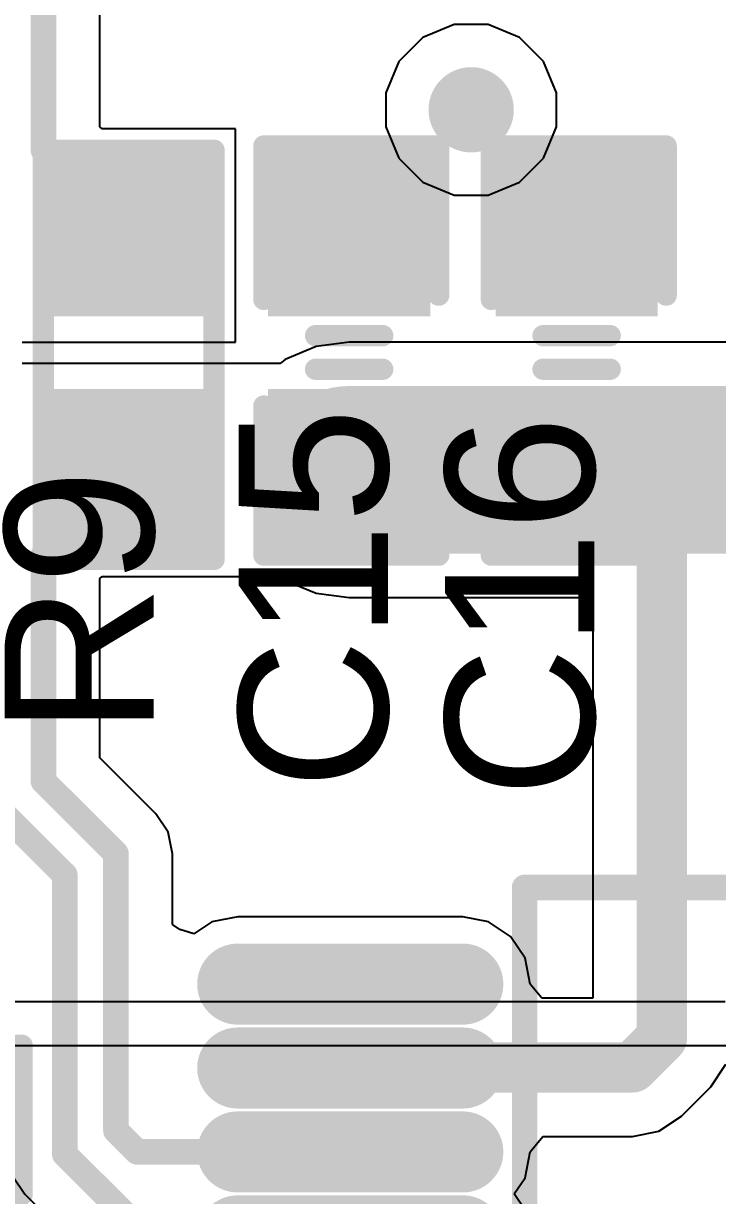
# Model space of a CAD drawing. Header units: inches. Extents: x -1 to 1.07, y -0.9 to 1.08.
# Drawn here: x 0.3403 to 0.503, y -0.7602 to -0.4853 of the extents above; entities that cross this region are included whole.
import ezdxf

# ---------------------------------------------------------------- set-up
doc = ezdxf.new("R2010")
doc.units = ezdxf.units.IN
doc.header["$MEASUREMENT"] = 0
for name, color, linetype in [('BottomLayer', 5, 'Continuous'), ('Mechanical15', 56, 'Continuous'), ('MidLayer1', 16, 'Continuous'), ('MidLayer2', 76, 'Continuous'), ('TopLayer', 1, 'Continuous'), ('TopOverlay', 2, 'Continuous'), ('TopPaste', 8, 'Continuous'), ('TopSolder', 216, 'Continuous'), ('ViaHoleLayer', 16, 'Continuous')]:
    doc.layers.add(name, color=color, linetype=linetype)
doc.styles.add('Arial', font='', dxfattribs={"height": 0.2})
doc.styles.get('Arial').set_extended_font_data('Arial')

# ---------------------------------------------------------------- blocks, each defined once
blk = doc.blocks.new('MSOP_10_L3_0_W3_0_P0_50_LS5_0_BL_27')
at = {"layer": 'TopLayer'}
h = blk.add_hatch(color=1, dxfattribs=at)
edge = h.paths.add_edge_path()
edge.add_arc((-0.03937, 0.05669), 0.00551, 180, 360)
edge.add_line((-0.03386, 0.05669), (-0.03386, 0.10945))
edge.add_arc((-0.03937, 0.10945), 0.00551, 0, 180)
edge.add_line((-0.04488, 0.10945), (-0.04488, 0.05669))
h = blk.add_hatch(color=1, dxfattribs=at)
edge = h.paths.add_edge_path()
edge.add_arc((-0.01969, 0.05669), 0.00551, 180, 360)
edge.add_line((-0.01417, 0.05669), (-0.01417, 0.10945))
edge.add_arc((-0.01969, 0.10945), 0.00551, 0, 180)
edge.add_line((-0.0252, 0.10945), (-0.0252, 0.05669))
h = blk.add_hatch(color=1, dxfattribs=at)
edge = h.paths.add_edge_path()
edge.add_arc((0, 0.05669), 0.00551, 180, 360)
edge.add_line((0.00551, 0.05669), (0.00551, 0.10945))
edge.add_arc((0, 0.10945), 0.00551, 0, 180)
edge.add_line((-0.00551, 0.10945), (-0.00551, 0.05669))
h = blk.add_hatch(color=1, dxfattribs=at)
edge = h.paths.add_edge_path()
edge.add_arc((0.01969, 0.05669), 0.00551, 180, 360)
edge.add_line((0.0252, 0.05669), (0.0252, 0.10945))
edge.add_arc((0.01969, 0.10945), 0.00551, 0, 180)
edge.add_line((0.01417, 0.10945), (0.01417, 0.05669))
h = blk.add_hatch(color=1, dxfattribs=at)
edge = h.paths.add_edge_path()
edge.add_arc((0.03937, 0.05669), 0.00551, 180, 360)
edge.add_line((0.04488, 0.05669), (0.04488, 0.10945))
edge.add_arc((0.03937, 0.10945), 0.00551, 0, 180)
edge.add_line((0.03386, 0.10945), (0.03386, 0.05669))
h = blk.add_hatch(color=1, dxfattribs=at)
edge = h.paths.add_edge_path()
edge.add_arc((-0.03937, -0.10945), 0.00551, 180, 360)
edge.add_line((-0.03386, -0.10945), (-0.03386, -0.05669))
edge.add_arc((-0.03937, -0.05669), 0.00551, 0, 180)
edge.add_line((-0.04488, -0.05669), (-0.04488, -0.10945))
h = blk.add_hatch(color=1, dxfattribs=at)
edge = h.paths.add_edge_path()
edge.add_arc((-0.01969, -0.10945), 0.00551, 180, 360)
edge.add_line((-0.01417, -0.10945), (-0.01417, -0.05669))
edge.add_arc((-0.01969, -0.05669), 0.00551, 0, 180)
edge.add_line((-0.0252, -0.05669), (-0.0252, -0.10945))
h = blk.add_hatch(color=1, dxfattribs=at)
edge = h.paths.add_edge_path()
edge.add_arc((0, -0.10945), 0.00551, 180, 360)
edge.add_line((0.00551, -0.10945), (0.00551, -0.05669))
edge.add_arc((0, -0.05669), 0.00551, 0, 180)
edge.add_line((-0.00551, -0.05669), (-0.00551, -0.10945))
h = blk.add_hatch(color=1, dxfattribs=at)
edge = h.paths.add_edge_path()
edge.add_arc((0.01969, -0.10945), 0.00551, 180, 360)
edge.add_line((0.0252, -0.10945), (0.0252, -0.05669))
edge.add_arc((0.01969, -0.05669), 0.00551, 0, 180)
edge.add_line((0.01417, -0.05669), (0.01417, -0.10945))
h = blk.add_hatch(color=1, dxfattribs=at)
edge = h.paths.add_edge_path()
edge.add_arc((0.03937, -0.10945), 0.00551, 180, 360)
edge.add_line((0.04488, -0.10945), (0.04488, -0.05669))
edge.add_arc((0.03937, -0.05669), 0.00551, 0, 180)
edge.add_line((0.03386, -0.05669), (0.03386, -0.10945))
at = {"layer": 'TopPaste'}
h = blk.add_hatch(color=8, dxfattribs=at)
edge = h.paths.add_edge_path()
edge.add_arc((-0.03937, 0.05669), 0.00551, 180, 360)
edge.add_line((-0.03386, 0.05669), (-0.03386, 0.10945))
edge.add_arc((-0.03937, 0.10945), 0.00551, 0, 180)
edge.add_line((-0.04488, 0.10945), (-0.04488, 0.05669))
h = blk.add_hatch(color=8, dxfattribs=at)
edge = h.paths.add_edge_path()
edge.add_arc((-0.01969, 0.05669), 0.00551, 180, 360)
edge.add_line((-0.01417, 0.05669), (-0.01417, 0.10945))
edge.add_arc((-0.01969, 0.10945), 0.00551, 0, 180)
edge.add_line((-0.0252, 0.10945), (-0.0252, 0.05669))
h = blk.add_hatch(color=8, dxfattribs=at)
edge = h.paths.add_edge_path()
edge.add_arc((0, 0.05669), 0.00551, 180, 360)
edge.add_line((0.00551, 0.05669), (0.00551, 0.10945))
edge.add_arc((0, 0.10945), 0.00551, 0, 180)
edge.add_line((-0.00551, 0.10945), (-0.00551, 0.05669))
h = blk.add_hatch(color=8, dxfattribs=at)
edge = h.paths.add_edge_path()
edge.add_arc((0.01969, 0.05669), 0.00551, 180, 360)
edge.add_line((0.0252, 0.05669), (0.0252, 0.10945))
edge.add_arc((0.01969, 0.10945), 0.00551, 0, 180)
edge.add_line((0.01417, 0.10945), (0.01417, 0.05669))
h = blk.add_hatch(color=8, dxfattribs=at)
edge = h.paths.add_edge_path()
edge.add_arc((0.03937, 0.05669), 0.00551, 180, 360)
edge.add_line((0.04488, 0.05669), (0.04488, 0.10945))
edge.add_arc((0.03937, 0.10945), 0.00551, 0, 180)
edge.add_line((0.03386, 0.10945), (0.03386, 0.05669))
h = blk.add_hatch(color=8, dxfattribs=at)
edge = h.paths.add_edge_path()
edge.add_arc((-0.03937, -0.10945), 0.00551, 180, 360)
edge.add_line((-0.03386, -0.10945), (-0.03386, -0.05669))
edge.add_arc((-0.03937, -0.05669), 0.00551, 0, 180)
edge.add_line((-0.04488, -0.05669), (-0.04488, -0.10945))
h = blk.add_hatch(color=8, dxfattribs=at)
edge = h.paths.add_edge_path()
edge.add_arc((-0.01969, -0.10945), 0.00551, 180, 360)
edge.add_line((-0.01417, -0.10945), (-0.01417, -0.05669))
edge.add_arc((-0.01969, -0.05669), 0.00551, 0, 180)
edge.add_line((-0.0252, -0.05669), (-0.0252, -0.10945))
h = blk.add_hatch(color=8, dxfattribs=at)
edge = h.paths.add_edge_path()
edge.add_arc((0, -0.10945), 0.00551, 180, 360)
edge.add_line((0.00551, -0.10945), (0.00551, -0.05669))
edge.add_arc((0, -0.05669), 0.00551, 0, 180)
edge.add_line((-0.00551, -0.05669), (-0.00551, -0.10945))
h = blk.add_hatch(color=8, dxfattribs=at)
edge = h.paths.add_edge_path()
edge.add_arc((0.01969, -0.10945), 0.00551, 180, 360)
edge.add_line((0.0252, -0.10945), (0.0252, -0.05669))
edge.add_arc((0.01969, -0.05669), 0.00551, 0, 180)
edge.add_line((0.01417, -0.05669), (0.01417, -0.10945))
h = blk.add_hatch(color=8, dxfattribs=at)
edge = h.paths.add_edge_path()
edge.add_arc((0.03937, -0.10945), 0.00551, 180, 360)
edge.add_line((0.04488, -0.10945), (0.04488, -0.05669))
edge.add_arc((0.03937, -0.05669), 0.00551, 0, 180)
edge.add_line((0.03386, -0.05669), (0.03386, -0.10945))
at = {"layer": 'TopSolder'}
h = blk.add_hatch(color=216, dxfattribs=at)
edge = h.paths.add_edge_path()
edge.add_arc((-0.03937, 0.05669), 0.00951, 180, 360)
edge.add_line((-0.02986, 0.05669), (-0.02986, 0.10945))
edge.add_arc((-0.03937, 0.10945), 0.00951, 0, 180)
edge.add_line((-0.04888, 0.10945), (-0.04888, 0.05669))
h = blk.add_hatch(color=216, dxfattribs=at)
edge = h.paths.add_edge_path()
edge.add_arc((-0.01969, 0.05669), 0.00951, 180, 360)
edge.add_line((-0.01017, 0.05669), (-0.01017, 0.10945))
edge.add_arc((-0.01969, 0.10945), 0.00951, 0, 180)
edge.add_line((-0.0292, 0.10945), (-0.0292, 0.05669))
h = blk.add_hatch(color=216, dxfattribs=at)
edge = h.paths.add_edge_path()
edge.add_arc((0, 0.05669), 0.00951, 180, 360)
edge.add_line((0.00951, 0.05669), (0.00951, 0.10945))
edge.add_arc((0, 0.10945), 0.00951, 0, 180)
edge.add_line((-0.00951, 0.10945), (-0.00951, 0.05669))
h = blk.add_hatch(color=216, dxfattribs=at)
edge = h.paths.add_edge_path()
edge.add_arc((0.01969, 0.05669), 0.00951, 180, 360)
edge.add_line((0.0292, 0.05669), (0.0292, 0.10945))
edge.add_arc((0.01969, 0.10945), 0.00951, 0, 180)
edge.add_line((0.01017, 0.10945), (0.01017, 0.05669))
h = blk.add_hatch(color=216, dxfattribs=at)
edge = h.paths.add_edge_path()
edge.add_arc((0.03937, 0.05669), 0.00951, 180, 360)
edge.add_line((0.04888, 0.05669), (0.04888, 0.10945))
edge.add_arc((0.03937, 0.10945), 0.00951, 0, 180)
edge.add_line((0.02986, 0.10945), (0.02986, 0.05669))
h = blk.add_hatch(color=216, dxfattribs=at)
edge = h.paths.add_edge_path()
edge.add_arc((-0.03937, -0.10945), 0.00951, 180, 360)
edge.add_line((-0.02986, -0.10945), (-0.02986, -0.05669))
edge.add_arc((-0.03937, -0.05669), 0.00951, 0, 180)
edge.add_line((-0.04888, -0.05669), (-0.04888, -0.10945))
h = blk.add_hatch(color=216, dxfattribs=at)
edge = h.paths.add_edge_path()
edge.add_arc((-0.01969, -0.10945), 0.00951, 180, 360)
edge.add_line((-0.01017, -0.10945), (-0.01017, -0.05669))
edge.add_arc((-0.01969, -0.05669), 0.00951, 0, 180)
edge.add_line((-0.0292, -0.05669), (-0.0292, -0.10945))
h = blk.add_hatch(color=216, dxfattribs=at)
edge = h.paths.add_edge_path()
edge.add_arc((0, -0.10945), 0.00951, 180, 360)
edge.add_line((0.00951, -0.10945), (0.00951, -0.05669))
edge.add_arc((0, -0.05669), 0.00951, 0, 180)
edge.add_line((-0.00951, -0.05669), (-0.00951, -0.10945))
h = blk.add_hatch(color=216, dxfattribs=at)
edge = h.paths.add_edge_path()
edge.add_arc((0.01969, -0.10945), 0.00951, 180, 360)
edge.add_line((0.0292, -0.10945), (0.0292, -0.05669))
edge.add_arc((0.01969, -0.05669), 0.00951, 0, 180)
edge.add_line((0.01017, -0.05669), (0.01017, -0.10945))
h = blk.add_hatch(color=216, dxfattribs=at)
edge = h.paths.add_edge_path()
edge.add_arc((0.03937, -0.10945), 0.00951, 180, 360)
edge.add_line((0.04888, -0.10945), (0.04888, -0.05669))
edge.add_arc((0.03937, -0.05669), 0.00951, 0, 180)
edge.add_line((0.02986, -0.05669), (0.02986, -0.10945))
at = {"layer": 'Mechanical15'}
for points in [[(-0.03606, -0.11, 0.00787, 0.00787, 1), (-0.04394, -0.11, 0.00787, 0.00787, 1)], [(-0.04591, -0.11, 0.00394, 0.00394, 1), (-0.04197, -0.11, 0.00394, 0.00394, 1)], [(-0.03803, -0.11, 0.00394, 0.00394, 1), (-0.03409, -0.11, 0.00394, 0.00394, 1)]]:
    blk.add_lwpolyline(points, format="xyseb", close=True, dxfattribs=at)
at = {"layer": 'TopOverlay'}
for points in [[(0.06206, 0.04218, 0.006, 0.006, 0), (-0.06206, 0.04218, 0.006, 0.006, 0)], [(-0.06206, 0.04218, 0.006, 0.006, 0), (-0.06206, -0.04218, 0.006, 0.006, 0)], [(0.06206, 0.04218, 0.006, 0.006, 0), (0.06205, -0.04218, 0.006, 0.006, 0)], [(-0.06206, -0.04218, 0.006, 0.006, 0), (0.06205, -0.04218, 0.006, 0.006, 0)]]:
    blk.add_lwpolyline(points, format="xyseb", dxfattribs=at)
for points in [[(-0.06356, 0.04218, 0.003, 0.003, 1), (-0.06056, 0.04218, 0.003, 0.003, 1)], [(-0.06356, 0.04218, 0.003, 0.003, 1), (-0.06056, 0.04218, 0.003, 0.003, 1)], [(0.06056, 0.04218, 0.003, 0.003, 1), (0.06356, 0.04218, 0.003, 0.003, 1)], [(0.06056, 0.04218, 0.003, 0.003, 1), (0.06356, 0.04218, 0.003, 0.003, 1)], [(-0.03346, -0.01256, 0.01181, 0.01181, 1), (-0.04528, -0.01256, 0.01181, 0.01181, 1)], [(-0.04823, -0.01256, 0.00591, 0.00591, 1), (-0.04233, -0.01256, 0.00591, 0.00591, 1)], [(-0.03641, -0.01256, 0.00591, 0.00591, 1), (-0.03051, -0.01256, 0.00591, 0.00591, 1)], [(-0.06356, -0.04218, 0.003, 0.003, 1), (-0.06056, -0.04218, 0.003, 0.003, 1)], [(-0.06356, -0.04218, 0.003, 0.003, 1), (-0.06056, -0.04218, 0.003, 0.003, 1)], [(0.06055, -0.04218, 0.003, 0.003, 1), (0.06356, -0.04218, 0.003, 0.003, 1)], [(0.06055, -0.04218, 0.003, 0.003, 1), (0.06356, -0.04218, 0.003, 0.003, 1)], [(-0.05678, -0.08307, 0.01181, 0.01181, 1), (-0.0686, -0.08307, 0.01181, 0.01181, 1)], [(-0.07155, -0.08307, 0.00591, 0.00591, 1), (-0.06565, -0.08307, 0.00591, 0.00591, 1)], [(-0.05973, -0.08307, 0.00591, 0.00591, 1), (-0.05383, -0.08307, 0.00591, 0.00591, 1)]]:
    blk.add_lwpolyline(points, format="xyseb", close=True, dxfattribs=at)
blk = doc.blocks.new('R0603_S_57')
at = {"layer": 'TopLayer'}
for points in [[(-0.015, 0.015), (0.015, 0.015), (0.015, -0.015), (-0.015, -0.015)], [(0.04, 0.015), (0.07, 0.015), (0.07, -0.015), (0.04, -0.015)]]:
    blk.add_hatch(color=1, dxfattribs=at).paths.add_polyline_path(points)
at = {"layer": 'TopPaste'}
for points in [[(-0.015, 0.015), (0.015, 0.015), (0.015, -0.015), (-0.015, -0.015)], [(0.04, 0.015), (0.07, 0.015), (0.07, -0.015), (0.04, -0.015)]]:
    blk.add_hatch(color=8, dxfattribs=at).paths.add_polyline_path(points)
at = {"layer": 'TopSolder'}
for points in [[(-0.019, 0.019), (0.019, 0.019), (0.019, -0.019), (-0.019, -0.019)], [(0.036, 0.019), (0.074, 0.019), (0.074, -0.019), (0.036, -0.019)]]:
    blk.add_hatch(color=216, dxfattribs=at).paths.add_polyline_path(points)
at = {"layer": 'TopOverlay'}
for points in [[(-0.021, 0.02, 0.005, 0.005, 0), (0.075, 0.02, 0.005, 0.005, 0)], [(0.075, 0.02, 0.005, 0.005, 0), (0.075, -0.01, 0.005, 0.005, 0)], [(-0.021, 0.018, 0.005, 0.005, 0), (-0.021, -0.009, 0.005, 0.005, 0)], [(-0.021, -0.009, 0.005, 0.005, 0), (-0.021, -0.02, 0.005, 0.005, 0)], [(0.075, -0.01, 0.005, 0.005, 0), (0.075, -0.02, 0.005, 0.005, 0)], [(-0.021, -0.02, 0.005, 0.005, 0), (0.075, -0.02, 0.005, 0.005, 0)]]:
    blk.add_lwpolyline(points, format="xyseb", dxfattribs=at)
for points in [[(-0.02225, 0.02, 0.0025, 0.0025, 1), (-0.01975, 0.02, 0.0025, 0.0025, 1)], [(0.07375, 0.02, 0.0025, 0.0025, 1), (0.07625, 0.02, 0.0025, 0.0025, 1)], [(0.07375, 0.02, 0.0025, 0.0025, 1), (0.07625, 0.02, 0.0025, 0.0025, 1)], [(-0.02225, 0.018, 0.0025, 0.0025, 1), (-0.01975, 0.018, 0.0025, 0.0025, 1)], [(-0.02225, -0.009, 0.0025, 0.0025, 1), (-0.01975, -0.009, 0.0025, 0.0025, 1)], [(-0.02225, -0.009, 0.0025, 0.0025, 1), (-0.01975, -0.009, 0.0025, 0.0025, 1)], [(0.07375, -0.01, 0.0025, 0.0025, 1), (0.07625, -0.01, 0.0025, 0.0025, 1)], [(0.07375, -0.01, 0.0025, 0.0025, 1), (0.07625, -0.01, 0.0025, 0.0025, 1)], [(-0.02225, -0.02, 0.0025, 0.0025, 1), (-0.01975, -0.02, 0.0025, 0.0025, 1)], [(-0.02225, -0.02, 0.0025, 0.0025, 1), (-0.01975, -0.02, 0.0025, 0.0025, 1)], [(0.07375, -0.02, 0.0025, 0.0025, 1), (0.07625, -0.02, 0.0025, 0.0025, 1)], [(0.07375, -0.02, 0.0025, 0.0025, 1), (0.07625, -0.02, 0.0025, 0.0025, 1)]]:
    blk.add_lwpolyline(points, format="xyseb", close=True, dxfattribs=at)
blk = doc.blocks.new('C0603_S_110')
at = {"layer": 'TopLayer'}
for points in [[(-0.015, 0.015), (0.015, 0.015), (0.015, -0.015), (-0.015, -0.015)], [(0.04, 0.015), (0.07, 0.015), (0.07, -0.015), (0.04, -0.015)]]:
    blk.add_hatch(color=1, dxfattribs=at).paths.add_polyline_path(points)
at = {"layer": 'TopPaste'}
for points in [[(-0.015, 0.015), (0.015, 0.015), (0.015, -0.015), (-0.015, -0.015)], [(0.04, 0.015), (0.07, 0.015), (0.07, -0.015), (0.04, -0.015)]]:
    blk.add_hatch(color=8, dxfattribs=at).paths.add_polyline_path(points)
at = {"layer": 'TopSolder'}
for points in [[(-0.019, 0.019), (0.019, 0.019), (0.019, -0.019), (-0.019, -0.019)], [(0.036, 0.019), (0.074, 0.019), (0.074, -0.019), (0.036, -0.019)]]:
    blk.add_hatch(color=216, dxfattribs=at).paths.add_polyline_path(points)
at = {"layer": 'TopOverlay'}
for points in [[(0.015, 0.02, 0.005, 0.005, 0), (-0.02, 0.02, 0.005, 0.005, 0)], [(-0.02, -0.01, 0.005, 0.005, 0), (-0.02, 0.02, 0.005, 0.005, 0)], [(0.076, 0.02, 0.005, 0.005, 0), (0.04, 0.02, 0.005, 0.005, 0)], [(0.076, -0.011, 0.005, 0.005, 0), (0.076, 0.02, 0.005, 0.005, 0)], [(0.02362, -0.00787, 0.005, 0.005, 0), (0.02362, 0.00787, 0.005, 0.005, 0)], [(0.0315, -0.00787, 0.005, 0.005, 0), (0.0315, 0.00787, 0.005, 0.005, 0)], [(-0.02, -0.021, 0.005, 0.005, 0), (-0.02, -0.01, 0.005, 0.005, 0)], [(0.076, -0.021, 0.005, 0.005, 0), (0.076, -0.011, 0.005, 0.005, 0)], [(0.014, -0.021, 0.005, 0.005, 0), (-0.02, -0.021, 0.005, 0.005, 0)], [(0.041, -0.021, 0.005, 0.005, 0), (0.076, -0.021, 0.005, 0.005, 0)]]:
    blk.add_lwpolyline(points, format="xyseb", dxfattribs=at)
for points in [[(-0.02125, 0.02, 0.0025, 0.0025, 1), (-0.01875, 0.02, 0.0025, 0.0025, 1)], [(-0.02125, 0.02, 0.0025, 0.0025, 1), (-0.01875, 0.02, 0.0025, 0.0025, 1)], [(0.01375, 0.02, 0.0025, 0.0025, 1), (0.01625, 0.02, 0.0025, 0.0025, 1)], [(0.03875, 0.02, 0.0025, 0.0025, 1), (0.04125, 0.02, 0.0025, 0.0025, 1)], [(0.07475, 0.02, 0.0025, 0.0025, 1), (0.07725, 0.02, 0.0025, 0.0025, 1)], [(0.07475, 0.02, 0.0025, 0.0025, 1), (0.07725, 0.02, 0.0025, 0.0025, 1)], [(0.02237, 0.00787, 0.0025, 0.0025, 1), (0.02487, 0.00787, 0.0025, 0.0025, 1)], [(0.03025, 0.00787, 0.0025, 0.0025, 1), (0.03275, 0.00787, 0.0025, 0.0025, 1)], [(0.02237, -0.00787, 0.0025, 0.0025, 1), (0.02487, -0.00787, 0.0025, 0.0025, 1)], [(0.03025, -0.00787, 0.0025, 0.0025, 1), (0.03275, -0.00787, 0.0025, 0.0025, 1)], [(-0.02125, -0.01, 0.0025, 0.0025, 1), (-0.01875, -0.01, 0.0025, 0.0025, 1)], [(-0.02125, -0.01, 0.0025, 0.0025, 1), (-0.01875, -0.01, 0.0025, 0.0025, 1)], [(0.07475, -0.011, 0.0025, 0.0025, 1), (0.07725, -0.011, 0.0025, 0.0025, 1)], [(0.07475, -0.011, 0.0025, 0.0025, 1), (0.07725, -0.011, 0.0025, 0.0025, 1)], [(-0.02125, -0.021, 0.0025, 0.0025, 1), (-0.01875, -0.021, 0.0025, 0.0025, 1)], [(-0.02125, -0.021, 0.0025, 0.0025, 1), (-0.01875, -0.021, 0.0025, 0.0025, 1)], [(0.01275, -0.021, 0.0025, 0.0025, 1), (0.01525, -0.021, 0.0025, 0.0025, 1)], [(0.03975, -0.021, 0.0025, 0.0025, 1), (0.04225, -0.021, 0.0025, 0.0025, 1)], [(0.07475, -0.021, 0.0025, 0.0025, 1), (0.07725, -0.021, 0.0025, 0.0025, 1)], [(0.07475, -0.021, 0.0025, 0.0025, 1), (0.07725, -0.021, 0.0025, 0.0025, 1)]]:
    blk.add_lwpolyline(points, format="xyseb", close=True, dxfattribs=at)
blk = doc.blocks.new('C0603_S_113')
at = {"layer": 'TopLayer'}
for points in [[(-0.015, 0.015), (0.015, 0.015), (0.015, -0.015), (-0.015, -0.015)], [(0.04, 0.015), (0.07, 0.015), (0.07, -0.015), (0.04, -0.015)]]:
    blk.add_hatch(color=1, dxfattribs=at).paths.add_polyline_path(points)
at = {"layer": 'TopPaste'}
for points in [[(-0.015, 0.015), (0.015, 0.015), (0.015, -0.015), (-0.015, -0.015)], [(0.04, 0.015), (0.07, 0.015), (0.07, -0.015), (0.04, -0.015)]]:
    blk.add_hatch(color=8, dxfattribs=at).paths.add_polyline_path(points)
at = {"layer": 'TopSolder'}
for points in [[(-0.019, 0.019), (0.019, 0.019), (0.019, -0.019), (-0.019, -0.019)], [(0.036, 0.019), (0.074, 0.019), (0.074, -0.019), (0.036, -0.019)]]:
    blk.add_hatch(color=216, dxfattribs=at).paths.add_polyline_path(points)
at = {"layer": 'TopOverlay'}
for points in [[(-0.02, 0.02, 0.005, 0.005, 0), (-0.02, -0.01, 0.005, 0.005, 0)], [(-0.02, 0.02, 0.005, 0.005, 0), (0.015, 0.02, 0.005, 0.005, 0)], [(0.04, 0.02, 0.005, 0.005, 0), (0.076, 0.02, 0.005, 0.005, 0)], [(0.076, 0.02, 0.005, 0.005, 0), (0.076, -0.011, 0.005, 0.005, 0)], [(0.02362, 0.00787, 0.005, 0.005, 0), (0.02362, -0.00787, 0.005, 0.005, 0)], [(0.0315, 0.00787, 0.005, 0.005, 0), (0.0315, -0.00787, 0.005, 0.005, 0)], [(-0.02, -0.01, 0.005, 0.005, 0), (-0.02, -0.021, 0.005, 0.005, 0)], [(0.076, -0.011, 0.005, 0.005, 0), (0.076, -0.021, 0.005, 0.005, 0)], [(-0.02, -0.021, 0.005, 0.005, 0), (0.014, -0.021, 0.005, 0.005, 0)], [(0.041, -0.021, 0.005, 0.005, 0), (0.076, -0.021, 0.005, 0.005, 0)]]:
    blk.add_lwpolyline(points, format="xyseb", dxfattribs=at)
for points in [[(-0.02125, 0.02, 0.0025, 0.0025, 1), (-0.01875, 0.02, 0.0025, 0.0025, 1)], [(-0.02125, 0.02, 0.0025, 0.0025, 1), (-0.01875, 0.02, 0.0025, 0.0025, 1)], [(0.01375, 0.02, 0.0025, 0.0025, 1), (0.01625, 0.02, 0.0025, 0.0025, 1)], [(0.03875, 0.02, 0.0025, 0.0025, 1), (0.04125, 0.02, 0.0025, 0.0025, 1)], [(0.07475, 0.02, 0.0025, 0.0025, 1), (0.07725, 0.02, 0.0025, 0.0025, 1)], [(0.07475, 0.02, 0.0025, 0.0025, 1), (0.07725, 0.02, 0.0025, 0.0025, 1)], [(0.02237, 0.00787, 0.0025, 0.0025, 1), (0.02487, 0.00787, 0.0025, 0.0025, 1)], [(0.03025, 0.00787, 0.0025, 0.0025, 1), (0.03275, 0.00787, 0.0025, 0.0025, 1)], [(0.02237, -0.00787, 0.0025, 0.0025, 1), (0.02487, -0.00787, 0.0025, 0.0025, 1)], [(0.03025, -0.00787, 0.0025, 0.0025, 1), (0.03275, -0.00787, 0.0025, 0.0025, 1)], [(-0.02125, -0.01, 0.0025, 0.0025, 1), (-0.01875, -0.01, 0.0025, 0.0025, 1)], [(-0.02125, -0.01, 0.0025, 0.0025, 1), (-0.01875, -0.01, 0.0025, 0.0025, 1)], [(0.07475, -0.011, 0.0025, 0.0025, 1), (0.07725, -0.011, 0.0025, 0.0025, 1)], [(0.07475, -0.011, 0.0025, 0.0025, 1), (0.07725, -0.011, 0.0025, 0.0025, 1)], [(-0.02125, -0.021, 0.0025, 0.0025, 1), (-0.01875, -0.021, 0.0025, 0.0025, 1)], [(-0.02125, -0.021, 0.0025, 0.0025, 1), (-0.01875, -0.021, 0.0025, 0.0025, 1)], [(0.01275, -0.021, 0.0025, 0.0025, 1), (0.01525, -0.021, 0.0025, 0.0025, 1)], [(0.03975, -0.021, 0.0025, 0.0025, 1), (0.04225, -0.021, 0.0025, 0.0025, 1)], [(0.07475, -0.021, 0.0025, 0.0025, 1), (0.07725, -0.021, 0.0025, 0.0025, 1)], [(0.07475, -0.021, 0.0025, 0.0025, 1), (0.07725, -0.021, 0.0025, 0.0025, 1)]]:
    blk.add_lwpolyline(points, format="xyseb", close=True, dxfattribs=at)
blk = doc.blocks.new('C0603_S_114')
at = {"layer": 'TopLayer'}
for points in [[(-0.015, 0.015), (0.015, 0.015), (0.015, -0.015), (-0.015, -0.015)], [(0.04, 0.015), (0.07, 0.015), (0.07, -0.015), (0.04, -0.015)]]:
    blk.add_hatch(color=1, dxfattribs=at).paths.add_polyline_path(points)
at = {"layer": 'TopPaste'}
for points in [[(-0.015, 0.015), (0.015, 0.015), (0.015, -0.015), (-0.015, -0.015)], [(0.04, 0.015), (0.07, 0.015), (0.07, -0.015), (0.04, -0.015)]]:
    blk.add_hatch(color=8, dxfattribs=at).paths.add_polyline_path(points)
at = {"layer": 'TopSolder'}
for points in [[(-0.019, 0.019), (0.019, 0.019), (0.019, -0.019), (-0.019, -0.019)], [(0.036, 0.019), (0.074, 0.019), (0.074, -0.019), (0.036, -0.019)]]:
    blk.add_hatch(color=216, dxfattribs=at).paths.add_polyline_path(points)
at = {"layer": 'TopOverlay'}
for points in [[(-0.02, 0.02, 0.005, 0.005, 0), (-0.02, -0.01, 0.005, 0.005, 0)], [(-0.02, 0.02, 0.005, 0.005, 0), (0.015, 0.02, 0.005, 0.005, 0)], [(0.076, 0.02, 0.005, 0.005, 0), (0.04, 0.02, 0.005, 0.005, 0)], [(0.076, 0.02, 0.005, 0.005, 0), (0.076, -0.011, 0.005, 0.005, 0)], [(0.02362, 0.00787, 0.005, 0.005, 0), (0.02362, -0.00787, 0.005, 0.005, 0)], [(0.0315, 0.00787, 0.005, 0.005, 0), (0.0315, -0.00787, 0.005, 0.005, 0)], [(-0.02, -0.01, 0.005, 0.005, 0), (-0.02, -0.021, 0.005, 0.005, 0)], [(0.076, -0.011, 0.005, 0.005, 0), (0.076, -0.021, 0.005, 0.005, 0)], [(0.014, -0.021, 0.005, 0.005, 0), (-0.02, -0.021, 0.005, 0.005, 0)], [(0.041, -0.021, 0.005, 0.005, 0), (0.076, -0.021, 0.005, 0.005, 0)]]:
    blk.add_lwpolyline(points, format="xyseb", dxfattribs=at)
for points in [[(-0.02125, 0.02, 0.0025, 0.0025, 1), (-0.01875, 0.02, 0.0025, 0.0025, 1)], [(-0.02125, 0.02, 0.0025, 0.0025, 1), (-0.01875, 0.02, 0.0025, 0.0025, 1)], [(0.01375, 0.02, 0.0025, 0.0025, 1), (0.01625, 0.02, 0.0025, 0.0025, 1)], [(0.03875, 0.02, 0.0025, 0.0025, 1), (0.04125, 0.02, 0.0025, 0.0025, 1)], [(0.07475, 0.02, 0.0025, 0.0025, 1), (0.07725, 0.02, 0.0025, 0.0025, 1)], [(0.07475, 0.02, 0.0025, 0.0025, 1), (0.07725, 0.02, 0.0025, 0.0025, 1)], [(0.02237, 0.00787, 0.0025, 0.0025, 1), (0.02487, 0.00787, 0.0025, 0.0025, 1)], [(0.03025, 0.00787, 0.0025, 0.0025, 1), (0.03275, 0.00787, 0.0025, 0.0025, 1)], [(0.02237, -0.00787, 0.0025, 0.0025, 1), (0.02487, -0.00787, 0.0025, 0.0025, 1)], [(0.03025, -0.00787, 0.0025, 0.0025, 1), (0.03275, -0.00787, 0.0025, 0.0025, 1)], [(-0.02125, -0.01, 0.0025, 0.0025, 1), (-0.01875, -0.01, 0.0025, 0.0025, 1)], [(-0.02125, -0.01, 0.0025, 0.0025, 1), (-0.01875, -0.01, 0.0025, 0.0025, 1)], [(0.07475, -0.011, 0.0025, 0.0025, 1), (0.07725, -0.011, 0.0025, 0.0025, 1)], [(0.07475, -0.011, 0.0025, 0.0025, 1), (0.07725, -0.011, 0.0025, 0.0025, 1)], [(-0.02125, -0.021, 0.0025, 0.0025, 1), (-0.01875, -0.021, 0.0025, 0.0025, 1)], [(-0.02125, -0.021, 0.0025, 0.0025, 1), (-0.01875, -0.021, 0.0025, 0.0025, 1)], [(0.01275, -0.021, 0.0025, 0.0025, 1), (0.01525, -0.021, 0.0025, 0.0025, 1)], [(0.03975, -0.021, 0.0025, 0.0025, 1), (0.04225, -0.021, 0.0025, 0.0025, 1)], [(0.07475, -0.021, 0.0025, 0.0025, 1), (0.07725, -0.021, 0.0025, 0.0025, 1)], [(0.07475, -0.021, 0.0025, 0.0025, 1), (0.07725, -0.021, 0.0025, 0.0025, 1)]]:
    blk.add_lwpolyline(points, format="xyseb", close=True, dxfattribs=at)

msp = doc.modelspace()

# ---------------------------------------------------------------- hatches: boundary and pattern name
at = {"layer": 'BottomLayer'}
h = msp.add_hatch(color=5, dxfattribs=at)
edge = h.paths.add_edge_path()
edge.add_arc((0.44528, -0.50551), 0.01, 0, 360)
at = {"layer": 'MidLayer1'}
h = msp.add_hatch(color=16, dxfattribs=at)
edge = h.paths.add_edge_path()
edge.add_arc((0.44528, -0.50551), 0.01, 0, 360)
at = {"layer": 'MidLayer2'}
h = msp.add_hatch(color=76, dxfattribs=at)
edge = h.paths.add_edge_path()
edge.add_arc((0.44528, -0.50551), 0.01, 0, 360)
at = {"layer": 'TopLayer'}
h = msp.add_hatch(color=1, dxfattribs=at)
edge = h.paths.add_edge_path()
edge.add_arc((0.44528, -0.50551), 0.01, 0, 360)
at = {"layer": 'ViaHoleLayer'}
h = msp.add_hatch(color=16, dxfattribs=at)
edge = h.paths.add_edge_path()
edge.add_arc((0.44528, -0.50551), 0.005, 0, 360)

# ---------------------------------------------------------------- linework, layer by layer
at = {"layer": 'MidLayer2'}
for p, q in [((0.4413, -0.48551), (0.43395, -0.48856)), ((0.44925, -0.48551), (0.4413, -0.48551)), ((0.4566, -0.48856), (0.44925, -0.48551)), ((0.43395, -0.48856), (0.42832, -0.49418)), ((0.46223, -0.49418), (0.4566, -0.48856)), ((0.42832, -0.49418), (0.42528, -0.50153)), ((0.46528, -0.50153), (0.46223, -0.49418)), ((0.42528, -0.50153), (0.42528, -0.50949)), ((0.46528, -0.50949), (0.46528, -0.50153)), ((0.42528, -0.50949), (0.42832, -0.51684)), ((0.46223, -0.51684), (0.46528, -0.50949)), ((0.42832, -0.51684), (0.43395, -0.52247)), ((0.4566, -0.52247), (0.46223, -0.51684)), ((0.43395, -0.52247), (0.4413, -0.52551)), ((0.44925, -0.52551), (0.4566, -0.52247)), ((0.4413, -0.52551), (0.44925, -0.52551)), ((0.5048, -0.7148), (0.31494, -0.7148)), ((0.31494, -0.725), (0.50672, -0.725))]:
    msp.add_line(p, q, dxfattribs=at)
at = {"layer": 'TopLayer'}
for p, q in [((0.35825, -0.50951), (0.35825, -0.48307)), ((0.35874, -0.51), (0.35825, -0.50951)), ((0.39, -0.51), (0.35874, -0.51)), ((0.39, -0.56), (0.39, -0.51)), ((0.34, -0.56), (0.39, -0.56)), ((0.41667, -0.56006), (0.40892, -0.56108)), ((0.51057, -0.56006), (0.41667, -0.56006)), ((0.40892, -0.56108), (0.4017, -0.56407)), ((0.39, -0.565), (0.34, -0.565)), ((0.39167, -0.565), (0.39, -0.565)), ((0.39, -0.565), (0.39, -0.565)), ((0.395, -0.565), (0.39167, -0.565)), ((0.39167, -0.565), (0.39167, -0.565)), ((0.40048, -0.565), (0.395, -0.565)), ((0.4017, -0.56407), (0.40048, -0.565)), ((0.35825, -0.61549), (0.35874, -0.615)), ((0.35825, -0.65754), (0.35825, -0.61549)), ((0.35874, -0.615), (0.39, -0.615)), ((0.39, -0.615), (0.39, -0.615)), ((0.39, -0.615), (0.39167, -0.615)), ((0.39167, -0.615), (0.39167, -0.615)), ((0.39167, -0.615), (0.395, -0.615)), ((0.395, -0.615), (0.40048, -0.615)), ((0.40048, -0.615), (0.4017, -0.61593)), ((0.4017, -0.61593), (0.40892, -0.61892)), ((0.40892, -0.61892), (0.41667, -0.61994)), ((0.41667, -0.61994), (0.47378, -0.61994)), ((0.47378, -0.61994), (0.47378, -0.71394)), ((0.37137, -0.67066), (0.35825, -0.65754)), ((0.37425, -0.67496), (0.37137, -0.67066)), ((0.37525, -0.68003), (0.37425, -0.67496)), ((0.37525, -0.69664), (0.37525, -0.68003)), ((0.39055, -0.69481), (0.3845, -0.69602)), ((0.44331, -0.69481), (0.39055, -0.69481)), ((0.44936, -0.69602), (0.44331, -0.69481)), ((0.37701, -0.69784), (0.37525, -0.69664)), ((0.38025, -0.69885), (0.37701, -0.69784)), ((0.3845, -0.69602), (0.38025, -0.69885)), ((0.45449, -0.69945), (0.44936, -0.69602)), ((0.45792, -0.70458), (0.45449, -0.69945)), ((0.45912, -0.71063), (0.45792, -0.70458)), ((0.46184, -0.71394), (0.45912, -0.71063)), ((0.47378, -0.71394), (0.46184, -0.71394)), ((0.50147, -0.73471), (0.50498, -0.72944)), ((0.49455, -0.74162), (0.50147, -0.73471)), ((0.48929, -0.74514), (0.49455, -0.74162)), ((0.48308, -0.74637), (0.48929, -0.74514)), ((0.45912, -0.75), (0.4621, -0.74637)), ((0.4621, -0.74637), (0.48308, -0.74637)), ((0.45792, -0.75605), (0.45912, -0.75)), ((0.33775, -0.75561), (0.34063, -0.75991)), ((0.45539, -0.75984), (0.45792, -0.75605)), ((0.34063, -0.75991), (0.35017, -0.76946)), ((0.45792, -0.76363), (0.45539, -0.75984))]:
    msp.add_line(p, q, dxfattribs=at)
for points in [[(0.345, -0.515, 0.006, 0.006, 0), (0.345, -0.255, 0.006, 0.006, 0)], [(0.345, -0.515, 0.006, 0.006, 0), (0.365, -0.535, 0.006, 0.006, 0)], [(0.41667, -0.59, 0.03937, 0.03937, 0), (0.47, -0.59, 0.03937, 0.03937, 0)], [(0.47, -0.59, 0.03937, 0.03937, 0), (0.58, -0.59, 0.03937, 0.03937, 0)], [(0.47, -0.59, 0.01181, 0.01181, 0), (0.49, -0.61, 0.01181, 0.01181, 0)], [(0.345, -0.61, 0.006, 0.006, 0), (0.365, -0.59, 0.006, 0.006, 0)], [(0.49, -0.72324, 0.01181, 0.01181, 0), (0.49, -0.61, 0.01181, 0.01181, 0)], [(0.345, -0.66303, 0.006, 0.006, 0), (0.345, -0.61, 0.006, 0.006, 0)], [(0.33, -0.665, 0.006, 0.006, 0), (0.35, -0.685, 0.006, 0.006, 0)], [(0.345, -0.66303, 0.006, 0.006, 0), (0.362, -0.68003, 0.006, 0.006, 0)], [(0.362, -0.745, 0.006, 0.006, 0), (0.362, -0.68003, 0.006, 0.006, 0)], [(0.35, -0.75054, 0.006, 0.006, 0), (0.35, -0.685, 0.006, 0.006, 0)], [(0.48308, -0.73016, 0.01181, 0.01181, 0), (0.49, -0.72324, 0.01181, 0.01181, 0)], [(0.41693, -0.73032, 0.01181, 0.01181, 0), (0.41709, -0.73016, 0.01181, 0.01181, 0)], [(0.41709, -0.73016, 0.01181, 0.01181, 0), (0.48308, -0.73016, 0.01181, 0.01181, 0)], [(0.362, -0.745, 0.006, 0.006, 0), (0.367, -0.75, 0.006, 0.006, 0)], [(0.35, -0.75054, 0.006, 0.006, 0), (0.36915, -0.76968, 0.006, 0.006, 0)], [(0.367, -0.75, 0.006, 0.006, 0), (0.41693, -0.75, 0.006, 0.006, 0)]]:
    msp.add_lwpolyline(points, format="xyseb", dxfattribs=at)
for points in [[(0.3435, -0.515, 0.003, 0.003, 1), (0.3465, -0.515, 0.003, 0.003, 1)], [(0.3435, -0.515, 0.003, 0.003, 1), (0.3465, -0.515, 0.003, 0.003, 1)], [(0.3635, -0.535, 0.003, 0.003, 1), (0.3665, -0.535, 0.003, 0.003, 1)], [(0.40682, -0.59, 0.01969, 0.01969, 1), (0.42651, -0.59, 0.01969, 0.01969, 1)], [(0.46016, -0.59, 0.01969, 0.01969, 1), (0.47984, -0.59, 0.01969, 0.01969, 1)], [(0.46016, -0.59, 0.01969, 0.01969, 1), (0.47984, -0.59, 0.01969, 0.01969, 1)], [(0.46705, -0.59, 0.00591, 0.00591, 1), (0.47295, -0.59, 0.00591, 0.00591, 1)], [(0.3635, -0.59, 0.003, 0.003, 1), (0.3665, -0.59, 0.003, 0.003, 1)], [(0.48705, -0.61, 0.00591, 0.00591, 1), (0.49295, -0.61, 0.00591, 0.00591, 1)], [(0.48705, -0.61, 0.00591, 0.00591, 1), (0.49295, -0.61, 0.00591, 0.00591, 1)], [(0.3435, -0.61, 0.003, 0.003, 1), (0.3465, -0.61, 0.003, 0.003, 1)], [(0.3435, -0.61, 0.003, 0.003, 1), (0.3465, -0.61, 0.003, 0.003, 1)], [(0.3435, -0.66303, 0.003, 0.003, 1), (0.3465, -0.66303, 0.003, 0.003, 1)], [(0.3435, -0.66303, 0.003, 0.003, 1), (0.3465, -0.66303, 0.003, 0.003, 1)], [(0.3605, -0.68003, 0.003, 0.003, 1), (0.3635, -0.68003, 0.003, 0.003, 1)], [(0.3605, -0.68003, 0.003, 0.003, 1), (0.3635, -0.68003, 0.003, 0.003, 1)], [(0.3485, -0.685, 0.003, 0.003, 1), (0.3515, -0.685, 0.003, 0.003, 1)], [(0.3485, -0.685, 0.003, 0.003, 1), (0.3515, -0.685, 0.003, 0.003, 1)], [(0.48705, -0.72324, 0.00591, 0.00591, 1), (0.49295, -0.72324, 0.00591, 0.00591, 1)], [(0.48705, -0.72324, 0.00591, 0.00591, 1), (0.49295, -0.72324, 0.00591, 0.00591, 1)], [(0.41398, -0.73032, 0.00591, 0.00591, 1), (0.41988, -0.73032, 0.00591, 0.00591, 1)], [(0.41413, -0.73016, 0.00591, 0.00591, 1), (0.42004, -0.73016, 0.00591, 0.00591, 1)], [(0.41413, -0.73016, 0.00591, 0.00591, 1), (0.42004, -0.73016, 0.00591, 0.00591, 1)], [(0.48013, -0.73016, 0.00591, 0.00591, 1), (0.48603, -0.73016, 0.00591, 0.00591, 1)], [(0.48013, -0.73016, 0.00591, 0.00591, 1), (0.48603, -0.73016, 0.00591, 0.00591, 1)], [(0.3605, -0.745, 0.003, 0.003, 1), (0.3635, -0.745, 0.003, 0.003, 1)], [(0.3605, -0.745, 0.003, 0.003, 1), (0.3635, -0.745, 0.003, 0.003, 1)], [(0.3485, -0.75054, 0.003, 0.003, 1), (0.3515, -0.75054, 0.003, 0.003, 1)], [(0.3485, -0.75054, 0.003, 0.003, 1), (0.3515, -0.75054, 0.003, 0.003, 1)], [(0.3655, -0.75, 0.003, 0.003, 1), (0.3685, -0.75, 0.003, 0.003, 1)], [(0.3655, -0.75, 0.003, 0.003, 1), (0.3685, -0.75, 0.003, 0.003, 1)], [(0.41543, -0.75, 0.003, 0.003, 1), (0.41843, -0.75, 0.003, 0.003, 1)]]:
    msp.add_lwpolyline(points, format="xyseb", close=True, dxfattribs=at)

# ---------------------------------------------------------------- block references
for name, p, rotation in [('R0603_S_57', (0.365, -0.59), 90), ('C0603_S_114', (0.41667, -0.59), 90), ('C0603_S_113', (0.47, -0.59), 90), ('MSOP_10_L3_0_W3_0_P0_50_LS5_0_BL_27', (0.5, -0.75), 90), ('C0603_S_110', (0.32, -0.745), 270)]:
    msp.add_blockref(name, p, dxfattribs=dict(rotation=rotation))

# ---------------------------------------------------------------- texts
at = {"layer": 'TopOverlay', "style": 'Arial'}
for s, p in [('C15', (0.42575, -0.66502)), ('C16', (0.47418, -0.6669)), ('R9', (0.37087, -0.65228))]:
    msp.add_text(s, height=0.035, rotation=90, dxfattribs=at).set_placement(p)

doc.saveas('drawing.dxf')
